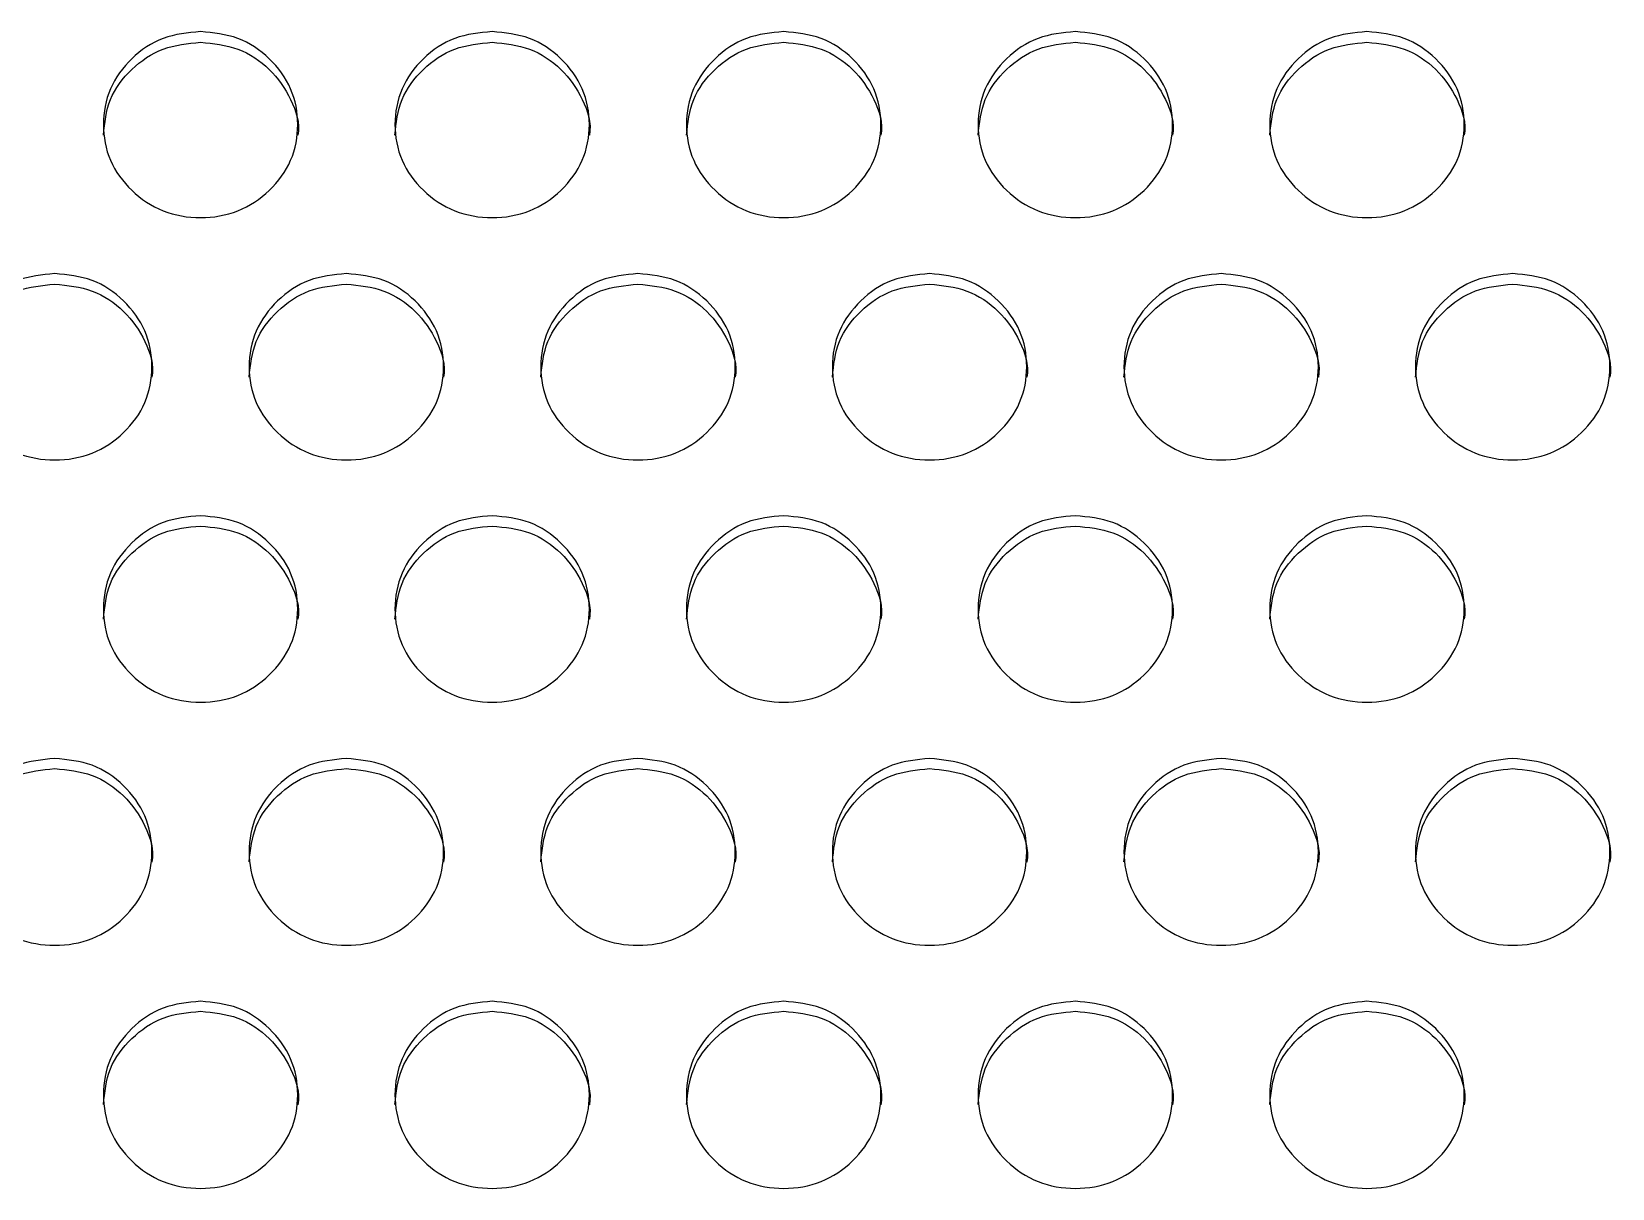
# Model space of a CAD drawing. Header units: millimetres. Extents: x 0.6 to 29.2, y 0.5 to 20.5.
# Drawn here: x 15.3417 to 15.7754, y 11.1408 to 11.4582 of the extents above; entities that cross this region are included whole.
import ezdxf

# ---------------------------------------------------------------- set-up
doc = ezdxf.new("R2010")
doc.units = ezdxf.units.MM

msp = doc.modelspace()

# ---------------------------------------------------------------- linework, layer by layer
for points, knots in [([(15.38802, 11.4582), (15.39153, 11.45786), (15.39855, 11.45717), (15.40731, 11.45111), (15.41344, 11.44278), (15.4153, 11.4327), (15.41344, 11.42262), (15.40731, 11.41423), (15.39855, 11.40836), (15.38802, 11.40657), (15.37748, 11.40836), (15.36872, 11.41423), (15.36259, 11.42262), (15.36073, 11.43269), (15.36259, 11.44278), (15.36872, 11.45111), (15.37748, 11.45719), (15.38451, 11.45787), (15.38802, 11.4582)], [0, 0, 0, 0, 0.062528, 0.12499, 0.187437, 0.249996, 0.312448, 0.375003, 0.437456, 0.500007, 0.562451, 0.625015, 0.68746, 0.750019, 0.812469, 0.875027, 0.937563, 1, 1, 1, 1]), ([(15.46802, 11.4582), (15.47153, 11.45786), (15.47855, 11.45717), (15.48731, 11.45111), (15.49344, 11.44278), (15.4953, 11.4327), (15.49344, 11.42262), (15.48731, 11.41423), (15.47855, 11.40836), (15.46802, 11.40657), (15.45748, 11.40836), (15.44872, 11.41423), (15.44259, 11.42262), (15.44073, 11.43269), (15.44259, 11.44278), (15.44872, 11.45111), (15.45748, 11.45719), (15.46451, 11.45787), (15.46802, 11.4582)], [0, 0, 0, 0, 0.062528, 0.12499, 0.187437, 0.249996, 0.312448, 0.375003, 0.437455, 0.500007, 0.562451, 0.625015, 0.68746, 0.750019, 0.81247, 0.875028, 0.937563, 1, 1, 1, 1]), ([(15.54802, 11.4582), (15.55153, 11.45786), (15.55855, 11.45717), (15.56731, 11.45111), (15.57344, 11.44278), (15.5753, 11.4327), (15.57344, 11.42262), (15.56731, 11.41423), (15.55855, 11.40836), (15.54802, 11.40657), (15.53748, 11.40836), (15.52872, 11.41423), (15.52259, 11.42262), (15.52073, 11.43269), (15.52259, 11.44278), (15.52872, 11.45111), (15.53748, 11.45719), (15.54451, 11.45787), (15.54802, 11.4582)], [0, 0, 0, 0, 0.062528, 0.124991, 0.187437, 0.249996, 0.312448, 0.375004, 0.437456, 0.500008, 0.562452, 0.625016, 0.68746, 0.75002, 0.81247, 0.875028, 0.937563, 1, 1, 1, 1]), ([(15.62802, 11.4582), (15.63153, 11.45786), (15.63855, 11.45717), (15.64731, 11.45111), (15.65344, 11.44278), (15.6553, 11.4327), (15.65344, 11.42262), (15.64731, 11.41423), (15.63855, 11.40836), (15.62802, 11.40657), (15.61748, 11.40836), (15.60872, 11.41423), (15.60259, 11.42262), (15.60073, 11.43269), (15.60259, 11.44278), (15.60872, 11.45111), (15.61748, 11.45719), (15.62451, 11.45787), (15.62802, 11.4582)], [0, 0, 0, 0, 0.062528, 0.124991, 0.187437, 0.249996, 0.312448, 0.375004, 0.437456, 0.500008, 0.562452, 0.625015, 0.68746, 0.75002, 0.81247, 0.875028, 0.937564, 1, 1, 1, 1]), ([(15.70802, 11.4582), (15.71153, 11.45786), (15.71855, 11.45717), (15.72731, 11.45111), (15.73344, 11.44278), (15.7353, 11.4327), (15.73344, 11.42262), (15.72731, 11.41423), (15.71855, 11.40836), (15.70802, 11.40657), (15.69748, 11.40836), (15.68872, 11.41423), (15.68259, 11.42262), (15.68073, 11.43269), (15.68259, 11.44278), (15.68872, 11.45111), (15.69748, 11.45719), (15.70451, 11.45787), (15.70802, 11.4582)], [0, 0, 0, 0, 0.062528, 0.12499, 0.187437, 0.249995, 0.312447, 0.375002, 0.437455, 0.500007, 0.56245, 0.625014, 0.687459, 0.750019, 0.812469, 0.875027, 0.937563, 1, 1, 1, 1]), ([(15.36135, 11.4298), (15.36171, 11.43315), (15.36243, 11.43987), (15.36877, 11.44818), (15.37747, 11.45425), (15.3845, 11.45493), (15.38802, 11.45527)], [0, 0, 0, 0, 0.249419, 0.499737, 0.75004, 1, 1, 1, 1]), ([(15.38802, 11.45527), (15.39152, 11.45492), (15.39853, 11.45423), (15.40739, 11.44817), (15.41313, 11.4399), (15.41535, 11.43304), (15.41468, 11.42976), (15.41468, 11.42976)], [0, 0, 0, 0, 0.250093, 0.499867, 0.749513, 0.999554, 1, 1, 1, 1]), ([(15.44135, 11.4298), (15.44171, 11.43315), (15.44243, 11.43987), (15.44877, 11.44818), (15.45747, 11.45425), (15.4645, 11.45493), (15.46802, 11.45527)], [0, 0, 0, 0, 0.24942, 0.49974, 0.75004, 1, 1, 1, 1]), ([(15.46802, 11.45527), (15.47152, 11.45492), (15.47853, 11.45423), (15.48739, 11.44817), (15.49313, 11.4399), (15.49535, 11.43304), (15.49468, 11.42976), (15.49468, 11.42976)], [0, 0, 0, 0, 0.250093, 0.499867, 0.749513, 0.999554, 1, 1, 1, 1]), ([(15.52135, 11.4298), (15.52171, 11.43315), (15.52243, 11.43987), (15.52877, 11.44818), (15.53747, 11.45425), (15.5445, 11.45493), (15.54802, 11.45527)], [0, 0, 0, 0, 0.24942, 0.499739, 0.750039, 1, 1, 1, 1]), ([(15.54802, 11.45527), (15.55152, 11.45492), (15.55853, 11.45423), (15.56739, 11.44817), (15.57313, 11.4399), (15.57535, 11.43304), (15.57468, 11.42976), (15.57468, 11.42976)], [0, 0, 0, 0, 0.250093, 0.49987, 0.749513, 0.999554, 1, 1, 1, 1]), ([(15.60135, 11.4298), (15.60171, 11.43315), (15.60243, 11.43987), (15.60877, 11.44818), (15.61747, 11.45425), (15.6245, 11.45493), (15.62802, 11.45527)], [0, 0, 0, 0, 0.24942, 0.499739, 0.750044, 1, 1, 1, 1]), ([(15.62802, 11.45527), (15.63152, 11.45492), (15.63853, 11.45423), (15.64739, 11.44817), (15.65315, 11.4399), (15.65531, 11.43304), (15.65468, 11.42976), (15.65468, 11.42976)], [0, 0, 0, 0, 0.250093, 0.499871, 0.749514, 0.999555, 1, 1, 1, 1]), ([(15.68135, 11.4298), (15.68171, 11.43315), (15.68243, 11.43987), (15.68877, 11.44818), (15.69747, 11.45425), (15.7045, 11.45493), (15.70802, 11.45527)], [0, 0, 0, 0, 0.249419, 0.499737, 0.75004, 1, 1, 1, 1]), ([(15.70802, 11.45527), (15.71152, 11.45492), (15.71853, 11.45423), (15.72739, 11.44817), (15.73315, 11.4399), (15.73531, 11.43304), (15.73468, 11.42976), (15.73468, 11.42976)], [0, 0, 0, 0, 0.2500933, 0.499868, 0.7495139, 0.9995547, 1, 1, 1, 1]), ([(15.34802, 11.3918), (15.35153, 11.39145), (15.35855, 11.39076), (15.36731, 11.38469), (15.37344, 11.37635), (15.3753, 11.36625), (15.37344, 11.35615), (15.36731, 11.34775), (15.35855, 11.34187), (15.34802, 11.34008), (15.33748, 11.34187), (15.32872, 11.34775), (15.32259, 11.35616), (15.32073, 11.36624), (15.32259, 11.37635), (15.32872, 11.38469), (15.33748, 11.39078), (15.34451, 11.39146), (15.34802, 11.3918)], [0, 0, 0, 0, 0.0625282, 0.1249908, 0.1874367, 0.249996, 0.3124482, 0.375004, 0.4374562, 0.5000083, 0.5624525, 0.6250157, 0.6874604, 0.7500198, 0.8124705, 0.8750279, 0.9375639, 1, 1, 1, 1]), ([(15.32135, 11.3634), (15.32171, 11.36676), (15.32243, 11.37348), (15.32877, 11.38181), (15.33747, 11.38789), (15.3445, 11.38857), (15.34802, 11.38891)], [0, 0, 0, 0, 0.249419, 0.49974, 0.750044, 1, 1, 1, 1]), ([(15.34802, 11.38891), (15.35152, 11.38856), (15.35853, 11.38787), (15.3674, 11.3818), (15.37313, 11.37352), (15.37535, 11.36663), (15.37468, 11.36336), (15.37468, 11.36336)], [0, 0, 0, 0, 0.250093, 0.499871, 0.749514, 0.999556, 1, 1, 1, 1]), ([(15.42802, 11.3918), (15.43153, 11.39145), (15.43855, 11.39076), (15.44731, 11.38469), (15.45344, 11.37635), (15.4553, 11.36625), (15.45344, 11.35615), (15.44731, 11.34775), (15.43855, 11.34187), (15.42802, 11.34008), (15.41748, 11.34187), (15.40872, 11.34775), (15.40259, 11.35616), (15.40073, 11.36624), (15.40259, 11.37635), (15.40872, 11.38469), (15.41748, 11.39078), (15.42451, 11.39146), (15.42802, 11.3918)], [0, 0, 0, 0, 0.062529, 0.124991, 0.187437, 0.249996, 0.312448, 0.375004, 0.437456, 0.500008, 0.562453, 0.625016, 0.68746, 0.75002, 0.812471, 0.875028, 0.937564, 1, 1, 1, 1]), ([(15.40135, 11.3634), (15.40171, 11.36676), (15.40243, 11.37348), (15.40877, 11.38181), (15.41747, 11.38789), (15.4245, 11.38857), (15.42802, 11.38891)], [0, 0, 0, 0, 0.249419, 0.49974, 0.750044, 1, 1, 1, 1]), ([(15.42802, 11.38891), (15.43152, 11.38856), (15.43853, 11.38787), (15.44739, 11.3818), (15.45315, 11.37352), (15.45532, 11.36664), (15.45468, 11.36336), (15.45468, 11.36336)], [0, 0, 0, 0, 0.250098, 0.499872, 0.749515, 0.999557, 1, 1, 1, 1]), ([(15.50802, 11.3918), (15.51153, 11.39145), (15.51855, 11.39076), (15.52731, 11.38469), (15.53344, 11.37635), (15.5353, 11.36625), (15.53344, 11.35615), (15.52731, 11.34775), (15.51855, 11.34187), (15.50802, 11.34008), (15.49748, 11.34187), (15.48872, 11.34775), (15.48259, 11.35616), (15.48073, 11.36624), (15.48259, 11.37635), (15.48872, 11.38469), (15.49748, 11.39078), (15.50451, 11.39146), (15.50802, 11.3918)], [0, 0, 0, 0, 0.0625282, 0.1249898, 0.1874363, 0.2499954, 0.3124475, 0.3750027, 0.4374559, 0.5000079, 0.5624509, 0.625015, 0.6874597, 0.750019, 0.8124694, 0.8750268, 0.9375627, 1, 1, 1, 1]), ([(15.48135, 11.3634), (15.48171, 11.36676), (15.48243, 11.37348), (15.48877, 11.38181), (15.49747, 11.38789), (15.5045, 11.38857), (15.50802, 11.38891)], [0, 0, 0, 0, 0.249417, 0.499737, 0.75004, 1, 1, 1, 1]), ([(15.50802, 11.38891), (15.51152, 11.38856), (15.51853, 11.38787), (15.52739, 11.3818), (15.53315, 11.37352), (15.53532, 11.36664), (15.53468, 11.36336), (15.53468, 11.36336)], [0, 0, 0, 0, 0.250094, 0.499869, 0.749515, 0.999557, 1, 1, 1, 1]), ([(15.58802, 11.3918), (15.59153, 11.39145), (15.59855, 11.39076), (15.60731, 11.38469), (15.61344, 11.37635), (15.6153, 11.36625), (15.61344, 11.35615), (15.60731, 11.34775), (15.59855, 11.34187), (15.58802, 11.34008), (15.57748, 11.34187), (15.56872, 11.34775), (15.56259, 11.35616), (15.56073, 11.36624), (15.56259, 11.37635), (15.56872, 11.38469), (15.57748, 11.39078), (15.58451, 11.39146), (15.58802, 11.3918)], [0, 0, 0, 0, 0.062528, 0.12499, 0.187436, 0.249995, 0.312448, 0.375003, 0.437456, 0.500007, 0.562451, 0.625015, 0.68746, 0.750019, 0.812469, 0.875027, 0.937563, 1, 1, 1, 1]), ([(15.56135, 11.3634), (15.56171, 11.36676), (15.56243, 11.37348), (15.56877, 11.38181), (15.57747, 11.38789), (15.5845, 11.38857), (15.58802, 11.38891)], [0, 0, 0, 0, 0.249417, 0.499737, 0.75004, 1, 1, 1, 1]), ([(15.58802, 11.38891), (15.59152, 11.38856), (15.59853, 11.38787), (15.60739, 11.3818), (15.61315, 11.37352), (15.61532, 11.36664), (15.61468, 11.36336), (15.61468, 11.36336)], [0, 0, 0, 0, 0.250094, 0.499869, 0.749515, 0.999557, 1, 1, 1, 1]), ([(15.66802, 11.3918), (15.67153, 11.39145), (15.67855, 11.39076), (15.68731, 11.38469), (15.69344, 11.37635), (15.6953, 11.36625), (15.69344, 11.35615), (15.68731, 11.34775), (15.67855, 11.34187), (15.66802, 11.34008), (15.65748, 11.34187), (15.64872, 11.34775), (15.64259, 11.35616), (15.64073, 11.36624), (15.64259, 11.37635), (15.64872, 11.38469), (15.65748, 11.39078), (15.66451, 11.39146), (15.66802, 11.3918)], [0, 0, 0, 0, 0.062528, 0.12499, 0.187436, 0.249995, 0.312447, 0.375003, 0.437455, 0.500007, 0.562451, 0.625015, 0.68746, 0.750019, 0.81247, 0.875027, 0.937563, 1, 1, 1, 1]), ([(15.64135, 11.3634), (15.64171, 11.36676), (15.64243, 11.37348), (15.64877, 11.38181), (15.65747, 11.38789), (15.6645, 11.38857), (15.66802, 11.38891)], [0, 0, 0, 0, 0.249417, 0.499737, 0.75004, 1, 1, 1, 1]), ([(15.66802, 11.38891), (15.67152, 11.38856), (15.67853, 11.38787), (15.68739, 11.3818), (15.69313, 11.37352), (15.69535, 11.36663), (15.69468, 11.36336), (15.69468, 11.36336)], [0, 0, 0, 0, 0.250093, 0.499868, 0.749513, 0.999556, 1, 1, 1, 1]), ([(15.74802, 11.3918), (15.75153, 11.39145), (15.75855, 11.39076), (15.76731, 11.38469), (15.77344, 11.37635), (15.7753, 11.36625), (15.77344, 11.35615), (15.76731, 11.34775), (15.75855, 11.34187), (15.74802, 11.34008), (15.73748, 11.34187), (15.72872, 11.34775), (15.72259, 11.35616), (15.72073, 11.36624), (15.72259, 11.37635), (15.72872, 11.38469), (15.73748, 11.39078), (15.74451, 11.39146), (15.74802, 11.3918)], [0, 0, 0, 0, 0.062528, 0.124991, 0.187437, 0.249996, 0.312448, 0.375004, 0.437456, 0.500008, 0.562452, 0.625016, 0.68746, 0.75002, 0.81247, 0.875028, 0.937563, 1, 1, 1, 1]), ([(15.72135, 11.3634), (15.72171, 11.36676), (15.72243, 11.37348), (15.72877, 11.38181), (15.73747, 11.38789), (15.7445, 11.38857), (15.74802, 11.38891)], [0, 0, 0, 0, 0.249418, 0.499739, 0.750039, 1, 1, 1, 1]), ([(15.74802, 11.38891), (15.75152, 11.38856), (15.75853, 11.38787), (15.7674, 11.3818), (15.77313, 11.37352), (15.77535, 11.36663), (15.77468, 11.36336), (15.77468, 11.36336)], [0, 0, 0, 0, 0.250093, 0.499871, 0.749514, 0.999556, 1, 1, 1, 1]), ([(15.38802, 11.32538), (15.39153, 11.32503), (15.39855, 11.32434), (15.40731, 11.31826), (15.41344, 11.30991), (15.4153, 11.29979), (15.41344, 11.28968), (15.40731, 11.28127), (15.39855, 11.27538), (15.38802, 11.27359), (15.37748, 11.27538), (15.36872, 11.28127), (15.36259, 11.28969), (15.36073, 11.29979), (15.36259, 11.30991), (15.36872, 11.31827), (15.37748, 11.32436), (15.38451, 11.32504), (15.38802, 11.32538)], [0, 0, 0, 0, 0.062528, 0.12499, 0.187436, 0.249996, 0.312448, 0.375003, 0.437456, 0.500007, 0.562451, 0.625015, 0.68746, 0.750019, 0.812469, 0.875027, 0.937563, 1, 1, 1, 1]), ([(15.46802, 11.32538), (15.47153, 11.32503), (15.47855, 11.32434), (15.48731, 11.31826), (15.49344, 11.30991), (15.4953, 11.29979), (15.49344, 11.28968), (15.48731, 11.28127), (15.47855, 11.27538), (15.46802, 11.27359), (15.45748, 11.27538), (15.44872, 11.28127), (15.44259, 11.28969), (15.44073, 11.29979), (15.44259, 11.30991), (15.44872, 11.31827), (15.45748, 11.32436), (15.46451, 11.32504), (15.46802, 11.32538)], [0, 0, 0, 0, 0.062528, 0.12499, 0.187436, 0.249996, 0.312447, 0.375003, 0.437455, 0.500007, 0.562451, 0.625016, 0.68746, 0.75002, 0.81247, 0.875028, 0.937563, 1, 1, 1, 1]), ([(15.54802, 11.32538), (15.55153, 11.32503), (15.55855, 11.32434), (15.56731, 11.31826), (15.57344, 11.30991), (15.5753, 11.29979), (15.57344, 11.28968), (15.56731, 11.28127), (15.55855, 11.27538), (15.54802, 11.27359), (15.53748, 11.27538), (15.52872, 11.28127), (15.52259, 11.28969), (15.52073, 11.29979), (15.52259, 11.30991), (15.52872, 11.31827), (15.53748, 11.32436), (15.54451, 11.32504), (15.54802, 11.32538)], [0, 0, 0, 0, 0.062528, 0.124991, 0.187437, 0.249996, 0.312448, 0.375004, 0.437456, 0.500008, 0.562452, 0.625016, 0.68746, 0.75002, 0.81247, 0.875028, 0.937563, 1, 1, 1, 1]), ([(15.62802, 11.32538), (15.63153, 11.32503), (15.63855, 11.32434), (15.64731, 11.31826), (15.65344, 11.30991), (15.6553, 11.29979), (15.65344, 11.28968), (15.64731, 11.28127), (15.63855, 11.27538), (15.62802, 11.27359), (15.61748, 11.27538), (15.60872, 11.28127), (15.60259, 11.28969), (15.60073, 11.29979), (15.60259, 11.30991), (15.60872, 11.31827), (15.61748, 11.32436), (15.62451, 11.32504), (15.62802, 11.32538)], [0, 0, 0, 0, 0.0625282, 0.1249909, 0.1874369, 0.2499964, 0.3124479, 0.375004, 0.4374562, 0.5000082, 0.5624524, 0.6250157, 0.6874601, 0.75002, 0.8124704, 0.8750278, 0.9375639, 1, 1, 1, 1]), ([(15.70802, 11.32538), (15.71153, 11.32503), (15.71855, 11.32434), (15.72731, 11.31826), (15.73344, 11.30991), (15.7353, 11.29979), (15.73344, 11.28968), (15.72731, 11.28127), (15.71855, 11.27538), (15.70802, 11.27359), (15.69748, 11.27538), (15.68872, 11.28127), (15.68259, 11.28969), (15.68073, 11.29979), (15.68259, 11.30991), (15.68872, 11.31827), (15.69748, 11.32436), (15.70451, 11.32504), (15.70802, 11.32538)], [0, 0, 0, 0, 0.0625281, 0.1249898, 0.1874365, 0.2499957, 0.3124472, 0.3750025, 0.4374556, 0.5000076, 0.5624506, 0.6250148, 0.6874592, 0.750019, 0.8124694, 0.8750267, 0.9375628, 1, 1, 1, 1]), ([(15.36135, 11.297), (15.36171, 11.30036), (15.36243, 11.30709), (15.36877, 11.31544), (15.37747, 11.32152), (15.3845, 11.32221), (15.38802, 11.32255)], [0, 0, 0, 0, 0.24942, 0.499738, 0.750041, 1, 1, 1, 1]), ([(15.38802, 11.32255), (15.39152, 11.3222), (15.39853, 11.32151), (15.40739, 11.31542), (15.41313, 11.30713), (15.41535, 11.30024), (15.41468, 11.29696), (15.41468, 11.29695)], [0, 0, 0, 0, 0.250093, 0.499867, 0.749513, 0.999554, 1, 1, 1, 1]), ([(15.44135, 11.297), (15.44171, 11.30036), (15.44243, 11.30709), (15.44877, 11.31544), (15.45747, 11.32152), (15.4645, 11.32221), (15.46802, 11.32255)], [0, 0, 0, 0, 0.24942, 0.499741, 0.75004, 1, 1, 1, 1]), ([(15.46802, 11.32255), (15.47152, 11.3222), (15.47853, 11.32151), (15.48739, 11.31542), (15.49313, 11.30713), (15.49535, 11.30024), (15.49468, 11.29696), (15.49468, 11.29695)], [0, 0, 0, 0, 0.250093, 0.499867, 0.749513, 0.999554, 1, 1, 1, 1]), ([(15.52135, 11.297), (15.52171, 11.30036), (15.52243, 11.30709), (15.52877, 11.31544), (15.53747, 11.32152), (15.5445, 11.32221), (15.54802, 11.32255)], [0, 0, 0, 0, 0.249421, 0.49974, 0.75004, 1, 1, 1, 1]), ([(15.54802, 11.32255), (15.55152, 11.3222), (15.55853, 11.32151), (15.56739, 11.31542), (15.57313, 11.30713), (15.57535, 11.30024), (15.57468, 11.29696), (15.57468, 11.29695)], [0, 0, 0, 0, 0.250092, 0.499871, 0.749514, 0.999554, 1, 1, 1, 1]), ([(15.60135, 11.297), (15.60171, 11.30036), (15.60243, 11.30709), (15.60877, 11.31544), (15.61747, 11.32152), (15.6245, 11.32221), (15.62802, 11.32255)], [0, 0, 0, 0, 0.249421, 0.49974, 0.750044, 1, 1, 1, 1]), ([(15.62802, 11.32255), (15.63152, 11.3222), (15.63853, 11.32151), (15.64739, 11.31542), (15.65315, 11.30713), (15.65532, 11.30024), (15.65468, 11.29696), (15.65468, 11.29695)], [0, 0, 0, 0, 0.250092, 0.499871, 0.749514, 0.999555, 1, 1, 1, 1]), ([(15.68135, 11.297), (15.68171, 11.30036), (15.68243, 11.30709), (15.68877, 11.31544), (15.69747, 11.32152), (15.7045, 11.32221), (15.70802, 11.32255)], [0, 0, 0, 0, 0.24942, 0.499738, 0.750041, 1, 1, 1, 1]), ([(15.70802, 11.32255), (15.71152, 11.3222), (15.71853, 11.32151), (15.72739, 11.31542), (15.73315, 11.30713), (15.73532, 11.30024), (15.73468, 11.29696), (15.73468, 11.29695)], [0, 0, 0, 0, 0.250093, 0.4998682, 0.7495148, 0.9995553, 1, 1, 1, 1]), ([(15.34802, 11.25877), (15.35153, 11.25842), (15.35855, 11.25772), (15.36731, 11.25164), (15.37344, 11.24327), (15.3753, 11.23314), (15.37344, 11.22301), (15.36731, 11.21459), (15.35855, 11.20869), (15.34802, 11.2069), (15.33748, 11.20869), (15.32872, 11.21458), (15.32259, 11.22302), (15.32073, 11.23313), (15.32259, 11.24327), (15.32872, 11.25164), (15.33748, 11.25774), (15.34451, 11.25842), (15.34802, 11.25877)], [0, 0, 0, 0, 0.0625282, 0.1249909, 0.1874368, 0.249996, 0.312448, 0.3750036, 0.4374558, 0.5000079, 0.562452, 0.6250152, 0.6874599, 0.7500199, 0.8124704, 0.8750279, 0.937564, 1, 1, 1, 1]), ([(15.42802, 11.25877), (15.43153, 11.25842), (15.43855, 11.25772), (15.44731, 11.25164), (15.45344, 11.24327), (15.4553, 11.23314), (15.45344, 11.22301), (15.44731, 11.21459), (15.43855, 11.20869), (15.42802, 11.2069), (15.41748, 11.20869), (15.40872, 11.21458), (15.40259, 11.22302), (15.40073, 11.23313), (15.40259, 11.24327), (15.40872, 11.25164), (15.41748, 11.25774), (15.42451, 11.25842), (15.42802, 11.25877)], [0, 0, 0, 0, 0.062529, 0.124991, 0.187437, 0.249996, 0.312448, 0.375004, 0.437456, 0.500008, 0.562452, 0.625015, 0.68746, 0.75002, 0.81247, 0.875028, 0.937564, 1, 1, 1, 1]), ([(15.50802, 11.25877), (15.51153, 11.25842), (15.51855, 11.25772), (15.52731, 11.25164), (15.53344, 11.24327), (15.5353, 11.23314), (15.53344, 11.22301), (15.52731, 11.21459), (15.51855, 11.20869), (15.50802, 11.2069), (15.49748, 11.20869), (15.48872, 11.21458), (15.48259, 11.22302), (15.48073, 11.23313), (15.48259, 11.24327), (15.48872, 11.25164), (15.49748, 11.25774), (15.50451, 11.25842), (15.50802, 11.25877)], [0, 0, 0, 0, 0.0625282, 0.1249899, 0.1874364, 0.2499954, 0.3124473, 0.3750022, 0.4374554, 0.5000075, 0.5624505, 0.6250145, 0.6874593, 0.7500191, 0.8124693, 0.8750268, 0.9375629, 1, 1, 1, 1]), ([(15.58802, 11.25877), (15.59153, 11.25842), (15.59855, 11.25772), (15.60731, 11.25164), (15.61344, 11.24327), (15.6153, 11.23314), (15.61344, 11.22301), (15.60731, 11.21459), (15.59855, 11.20869), (15.58802, 11.2069), (15.57748, 11.20869), (15.56872, 11.21458), (15.56259, 11.22302), (15.56073, 11.23313), (15.56259, 11.24327), (15.56872, 11.25164), (15.57748, 11.25774), (15.58451, 11.25842), (15.58802, 11.25877)], [0, 0, 0, 0, 0.062528, 0.12499, 0.187436, 0.249995, 0.312447, 0.375002, 0.437455, 0.500006, 0.56245, 0.625015, 0.687459, 0.750019, 0.812469, 0.875027, 0.937563, 1, 1, 1, 1]), ([(15.66802, 11.25877), (15.67153, 11.25842), (15.67855, 11.25772), (15.68731, 11.25164), (15.69344, 11.24327), (15.6953, 11.23314), (15.69344, 11.22301), (15.68731, 11.21459), (15.67855, 11.20869), (15.66802, 11.2069), (15.65748, 11.20869), (15.64872, 11.21458), (15.64259, 11.22302), (15.64073, 11.23313), (15.64259, 11.24327), (15.64872, 11.25164), (15.65748, 11.25774), (15.66451, 11.25842), (15.66802, 11.25877)], [0, 0, 0, 0, 0.0625281, 0.1249897, 0.1874362, 0.2499954, 0.3124472, 0.3750027, 0.4374549, 0.5000069, 0.5624509, 0.6250149, 0.6874596, 0.7500193, 0.8124695, 0.8750269, 0.9375629, 1, 1, 1, 1]), ([(15.74802, 11.25877), (15.75153, 11.25842), (15.75855, 11.25772), (15.76731, 11.25164), (15.77344, 11.24327), (15.7753, 11.23314), (15.77344, 11.22301), (15.76731, 11.21459), (15.75855, 11.20869), (15.74802, 11.2069), (15.73748, 11.20869), (15.72872, 11.21458), (15.72259, 11.22302), (15.72073, 11.23313), (15.72259, 11.24327), (15.72872, 11.25164), (15.73748, 11.25774), (15.74451, 11.25842), (15.74802, 11.25877)], [0, 0, 0, 0, 0.062528, 0.124991, 0.187437, 0.249996, 0.312448, 0.375003, 0.437456, 0.500008, 0.562452, 0.625016, 0.68746, 0.75002, 0.81247, 0.875028, 0.937563, 1, 1, 1, 1]), ([(15.32135, 11.23039), (15.32171, 11.23376), (15.32243, 11.2405), (15.32877, 11.24886), (15.33747, 11.25496), (15.3445, 11.25564), (15.34802, 11.25598)], [0, 0, 0, 0, 0.24942, 0.49974, 0.750044, 1, 1, 1, 1]), ([(15.34802, 11.25598), (15.35152, 11.25563), (15.35853, 11.25494), (15.3674, 11.24885), (15.37313, 11.24054), (15.37535, 11.23364), (15.37468, 11.23036), (15.37468, 11.23035)], [0, 0, 0, 0, 0.250092, 0.499869, 0.749512, 0.999556, 1, 1, 1, 1]), ([(15.40135, 11.23039), (15.40171, 11.23376), (15.40243, 11.2405), (15.40877, 11.24886), (15.41747, 11.25496), (15.4245, 11.25564), (15.42802, 11.25598)], [0, 0, 0, 0, 0.24942, 0.49974, 0.750044, 1, 1, 1, 1]), ([(15.42802, 11.25598), (15.43152, 11.25563), (15.43853, 11.25494), (15.44739, 11.24885), (15.45315, 11.24054), (15.45532, 11.23365), (15.45468, 11.23036), (15.45468, 11.23035)], [0, 0, 0, 0, 0.2500972, 0.4998702, 0.7495128, 0.9995566, 1, 1, 1, 1]), ([(15.48135, 11.23039), (15.48171, 11.23376), (15.48243, 11.2405), (15.48877, 11.24886), (15.49747, 11.25496), (15.5045, 11.25564), (15.50802, 11.25598)], [0, 0, 0, 0, 0.249419, 0.499737, 0.750041, 1, 1, 1, 1]), ([(15.50802, 11.25598), (15.51152, 11.25563), (15.51853, 11.25494), (15.52739, 11.24885), (15.53315, 11.24054), (15.53532, 11.23365), (15.53468, 11.23036), (15.53468, 11.23035)], [0, 0, 0, 0, 0.250093, 0.499867, 0.749513, 0.999557, 1, 1, 1, 1]), ([(15.56135, 11.23039), (15.56171, 11.23376), (15.56243, 11.2405), (15.56877, 11.24886), (15.57747, 11.25496), (15.5845, 11.25564), (15.58802, 11.25598)], [0, 0, 0, 0, 0.249419, 0.499737, 0.750041, 1, 1, 1, 1]), ([(15.58802, 11.25598), (15.59152, 11.25563), (15.59853, 11.25494), (15.60739, 11.24885), (15.61315, 11.24054), (15.61532, 11.23365), (15.61468, 11.23036), (15.61468, 11.23035)], [0, 0, 0, 0, 0.250093, 0.499867, 0.749513, 0.999557, 1, 1, 1, 1]), ([(15.64135, 11.23039), (15.64171, 11.23376), (15.64243, 11.2405), (15.64877, 11.24886), (15.65747, 11.25496), (15.6645, 11.25564), (15.66802, 11.25598)], [0, 0, 0, 0, 0.249419, 0.499737, 0.750041, 1, 1, 1, 1]), ([(15.66802, 11.25598), (15.67152, 11.25563), (15.67853, 11.25494), (15.68739, 11.24885), (15.69313, 11.24054), (15.69535, 11.23364), (15.69468, 11.23036), (15.69468, 11.23035)], [0, 0, 0, 0, 0.250093, 0.499866, 0.749512, 0.999556, 1, 1, 1, 1]), ([(15.72135, 11.23039), (15.72171, 11.23376), (15.72243, 11.2405), (15.72877, 11.24886), (15.73747, 11.25496), (15.7445, 11.25564), (15.74802, 11.25598)], [0, 0, 0, 0, 0.24942, 0.499739, 0.75004, 1, 1, 1, 1]), ([(15.74802, 11.25598), (15.75152, 11.25563), (15.75853, 11.25494), (15.7674, 11.24885), (15.77313, 11.24054), (15.77535, 11.23364), (15.77468, 11.23036), (15.77468, 11.23035)], [0, 0, 0, 0, 0.250092, 0.499869, 0.749512, 0.999556, 1, 1, 1, 1]), ([(15.38802, 11.19215), (15.39153, 11.1918), (15.39855, 11.1911), (15.40731, 11.18501), (15.41344, 11.17663), (15.4153, 11.16648), (15.41344, 11.15634), (15.40731, 11.1479), (15.39855, 11.142), (15.38802, 11.1402), (15.37748, 11.14199), (15.36872, 11.1479), (15.36259, 11.15635), (15.36073, 11.16648), (15.36259, 11.17663), (15.36872, 11.18501), (15.37748, 11.19112), (15.38451, 11.19181), (15.38802, 11.19215)], [0, 0, 0, 0, 0.062528, 0.12499, 0.187437, 0.249996, 0.312448, 0.375003, 0.437456, 0.500007, 0.562451, 0.625015, 0.68746, 0.750019, 0.812469, 0.875027, 0.937563, 1, 1, 1, 1]), ([(15.36135, 11.16379), (15.36171, 11.16716), (15.36243, 11.17391), (15.36877, 11.18228), (15.37747, 11.18839), (15.3845, 11.18907), (15.38802, 11.18941)], [0, 0, 0, 0, 0.249419, 0.499737, 0.750041, 1, 1, 1, 1]), ([(15.38802, 11.18941), (15.39152, 11.18907), (15.39853, 11.18837), (15.40739, 11.18227), (15.41313, 11.17395), (15.41535, 11.16704), (15.41468, 11.16375), (15.41468, 11.16374)], [0, 0, 0, 0, 0.250093, 0.499867, 0.749512, 0.999553, 1, 1, 1, 1]), ([(15.46802, 11.19215), (15.47153, 11.1918), (15.47855, 11.1911), (15.48731, 11.18501), (15.49344, 11.17663), (15.4953, 11.16648), (15.49344, 11.15634), (15.48731, 11.1479), (15.47855, 11.142), (15.46802, 11.1402), (15.45748, 11.14199), (15.44872, 11.1479), (15.44259, 11.15635), (15.44073, 11.16648), (15.44259, 11.17663), (15.44872, 11.18501), (15.45748, 11.19112), (15.46451, 11.19181), (15.46802, 11.19215)], [0, 0, 0, 0, 0.062528, 0.12499, 0.187436, 0.249996, 0.312448, 0.375003, 0.437455, 0.500007, 0.562452, 0.625015, 0.68746, 0.75002, 0.81247, 0.875028, 0.937563, 1, 1, 1, 1]), ([(15.44135, 11.16379), (15.44171, 11.16716), (15.44243, 11.17391), (15.44877, 11.18228), (15.45747, 11.18839), (15.4645, 11.18907), (15.46802, 11.18941)], [0, 0, 0, 0, 0.24942, 0.499741, 0.75004, 1, 1, 1, 1]), ([(15.46802, 11.18941), (15.47152, 11.18907), (15.47853, 11.18837), (15.48739, 11.18227), (15.49313, 11.17395), (15.49535, 11.16704), (15.49468, 11.16375), (15.49468, 11.16374)], [0, 0, 0, 0, 0.250093, 0.499867, 0.749512, 0.999553, 1, 1, 1, 1]), ([(15.54802, 11.19215), (15.55153, 11.1918), (15.55855, 11.1911), (15.56731, 11.18501), (15.57344, 11.17663), (15.5753, 11.16648), (15.57344, 11.15634), (15.56731, 11.1479), (15.55855, 11.142), (15.54802, 11.1402), (15.53748, 11.14199), (15.52872, 11.1479), (15.52259, 11.15635), (15.52073, 11.16648), (15.52259, 11.17663), (15.52872, 11.18501), (15.53748, 11.19112), (15.54451, 11.19181), (15.54802, 11.19215)], [0, 0, 0, 0, 0.062528, 0.124991, 0.187437, 0.249996, 0.312448, 0.375004, 0.437456, 0.500008, 0.562452, 0.625016, 0.68746, 0.75002, 0.81247, 0.875028, 0.937563, 1, 1, 1, 1]), ([(15.52135, 11.16379), (15.52171, 11.16716), (15.52243, 11.17391), (15.52877, 11.18228), (15.53747, 11.18839), (15.5445, 11.18907), (15.54802, 11.18941)], [0, 0, 0, 0, 0.24942, 0.499739, 0.75004, 1, 1, 1, 1]), ([(15.54802, 11.18941), (15.55152, 11.18907), (15.55853, 11.18837), (15.56739, 11.18227), (15.57313, 11.17395), (15.57535, 11.16704), (15.57468, 11.16375), (15.57468, 11.16374)], [0, 0, 0, 0, 0.250092, 0.49987, 0.749513, 0.999553, 1, 1, 1, 1]), ([(15.62802, 11.19215), (15.63153, 11.1918), (15.63855, 11.1911), (15.64731, 11.18501), (15.65344, 11.17663), (15.6553, 11.16648), (15.65344, 11.15634), (15.64731, 11.1479), (15.63855, 11.142), (15.62802, 11.1402), (15.61748, 11.14199), (15.60872, 11.1479), (15.60259, 11.15635), (15.60073, 11.16648), (15.60259, 11.17663), (15.60872, 11.18501), (15.61748, 11.19112), (15.62451, 11.19181), (15.62802, 11.19215)], [0, 0, 0, 0, 0.0625281, 0.1249906, 0.187437, 0.2499962, 0.3124482, 0.3750037, 0.4374561, 0.5000082, 0.5624524, 0.6250153, 0.6874604, 0.7500199, 0.8124705, 0.8750279, 0.937564, 1, 1, 1, 1]), ([(15.60135, 11.16379), (15.60171, 11.16716), (15.60243, 11.17391), (15.60877, 11.18228), (15.61747, 11.18839), (15.6245, 11.18907), (15.62802, 11.18941)], [0, 0, 0, 0, 0.24942, 0.49974, 0.750044, 1, 1, 1, 1]), ([(15.62802, 11.18941), (15.63152, 11.18907), (15.63853, 11.18837), (15.64739, 11.18227), (15.65315, 11.17395), (15.65531, 11.16704), (15.65468, 11.16375), (15.65468, 11.16374)], [0, 0, 0, 0, 0.250092, 0.499871, 0.749513, 0.999554, 1, 1, 1, 1]), ([(15.70802, 11.19215), (15.71153, 11.1918), (15.71855, 11.1911), (15.72731, 11.18501), (15.73344, 11.17663), (15.7353, 11.16648), (15.73344, 11.15634), (15.72731, 11.1479), (15.71855, 11.142), (15.70802, 11.1402), (15.69748, 11.14199), (15.68872, 11.1479), (15.68259, 11.15635), (15.68073, 11.16648), (15.68259, 11.17663), (15.68872, 11.18501), (15.69748, 11.19112), (15.70451, 11.19181), (15.70802, 11.19215)], [0, 0, 0, 0, 0.0625281, 0.1249896, 0.1874365, 0.2499955, 0.3124475, 0.3750022, 0.4374555, 0.5000076, 0.5624506, 0.6250144, 0.6874594, 0.7500189, 0.8124695, 0.8750268, 0.9375629, 1, 1, 1, 1]), ([(15.68135, 11.16379), (15.68171, 11.16716), (15.68243, 11.17391), (15.68877, 11.18228), (15.69747, 11.18839), (15.7045, 11.18907), (15.70802, 11.18941)], [0, 0, 0, 0, 0.249419, 0.499737, 0.750041, 1, 1, 1, 1]), ([(15.70802, 11.18941), (15.71152, 11.18907), (15.71853, 11.18837), (15.72739, 11.18227), (15.73315, 11.17395), (15.73531, 11.16704), (15.73468, 11.16375), (15.73468, 11.16374)], [0, 0, 0, 0, 0.250093, 0.499868, 0.749514, 0.999554, 1, 1, 1, 1])]:
    msp.add_open_spline(points, degree=3, knots=knots)

doc.saveas('drawing.dxf')
